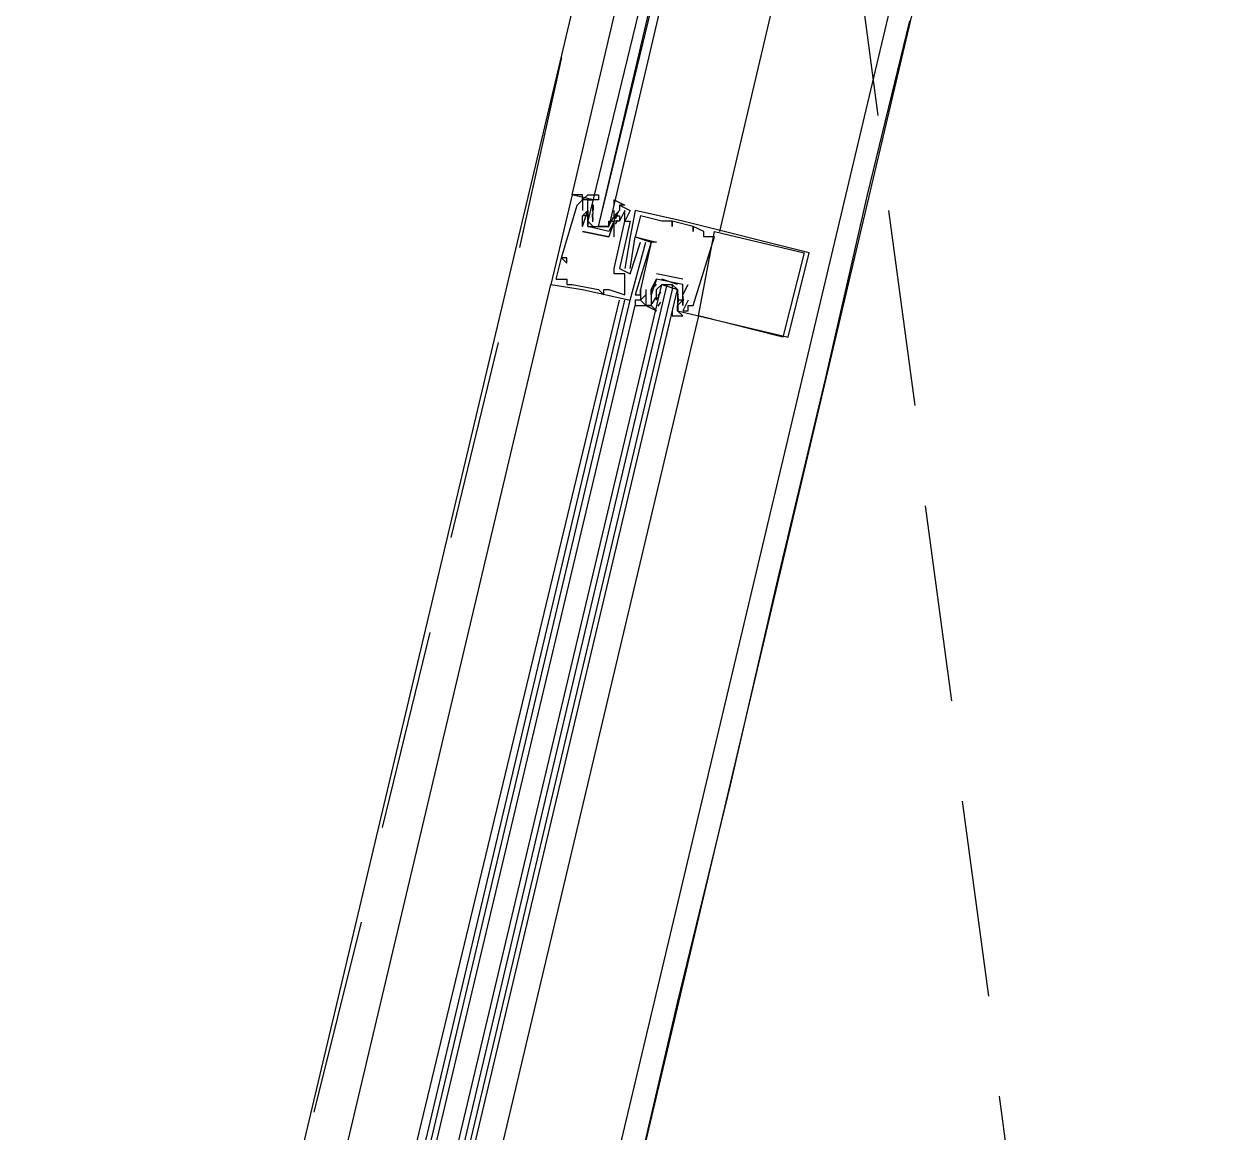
# Model space of a CAD drawing. Header units: feet. Extents: x -84 to 198, y -22 to 181.
# Drawn here: x 132.253 to 135.267, y 100.02 to 102.823 of the extents above; entities that cross this region are included whole.
import ezdxf

# ---------------------------------------------------------------- set-up
doc = ezdxf.new("R2010")
doc.units = ezdxf.units.FT
doc.layers.add('A-LINEA', color=7, linetype='CONTINUOUS')

msp = doc.modelspace()

# ---------------------------------------------------------------- linework, layer by layer
at = {"layer": 'A-LINEA'}
for p, q in [((135.2667, 106.0978), (132.2533, 93.3378)), ((134.3733, 105.9511), (132.6, 98.4711)), ((135.1333, 105.7644), (133.36, 98.2978)), ((135.1333, 105.7644), (133.36, 98.2978)), ((134.3467, 103.0978), (134.4133, 102.5911)), ((133.6133, 102.7378), (133.5067, 102.2578)), ((133.6133, 102.7378), (133.5067, 102.2578)), ((133.64, 102.3911), (133.64, 102.3911)), ((133.6667, 102.3778), (133.6667, 102.3778)), ((133.68, 102.3778), (133.68, 102.3778)), ((133.6926, 102.3493), (133.6923, 102.3676)), ((133.6933, 102.3778), (133.6933, 102.3778)), ((133.6533, 102.3644), (133.6533, 102.3644)), ((133.6667, 102.3511), (133.6667, 102.3511)), ((133.6667, 102.3378), (133.6667, 102.3378)), ((133.6667, 102.3378), (133.6667, 102.3378)), ((133.68, 102.3511), (133.68, 102.3511)), ((133.68, 102.3511), (133.68, 102.3511)), ((133.68, 102.3378), (133.68, 102.3378)), ((133.6925, 102.3222), (133.6919, 102.3425)), ((133.6932, 102.3413), (133.6922, 102.3532)), ((133.6932, 102.328), (133.6922, 102.3398)), ((133.6933, 102.3644), (133.6933, 102.3644)), ((133.6933, 102.3644), (133.6933, 102.3511)), ((133.6933, 102.3511), (133.6933, 102.3511)), ((133.7333, 102.3378), (133.7333, 102.3378)), ((133.7467, 102.3511), (133.7467, 102.3511)), ((133.7467, 102.3378), (133.7467, 102.3511)), ((133.7467, 102.3378), (133.7467, 102.3378)), ((133.757, 102.347), (133.7485, 102.3308)), ((133.7552, 102.34), (133.7489, 102.3299)), ((133.76, 102.3644), (133.76, 102.3644)), ((133.76, 102.3378), (133.76, 102.3378)), ((133.7733, 102.3511), (133.7733, 102.3511)), ((133.7867, 102.3511), (133.7867, 102.3511)), ((133.8, 102.3511), (133.8, 102.3511)), ((133.8133, 102.3378), (133.8133, 102.3378)), ((134.44, 102.3511), (134.5067, 101.8578)), ((133.6667, 102.3111), (133.6667, 102.3111)), ((133.6667, 102.3111), (133.6667, 102.3111)), ((133.6933, 102.3244), (133.6933, 102.3244)), ((133.7067, 102.3111), (133.7067, 102.3111)), ((133.7333, 102.3244), (133.7333, 102.3244)), ((133.7333, 102.3111), (133.7333, 102.3111)), ((133.7447, 102.335), (133.735, 102.317)), ((133.7467, 102.2844), (133.7467, 102.3244)), ((133.7467, 102.3244), (133.7467, 102.3244)), ((133.7467, 102.3244), (133.7467, 102.3244)), ((133.7552, 102.3267), (133.7489, 102.3165)), ((133.76, 102.3244), (133.76, 102.3244)), ((133.76, 102.3244), (133.76, 102.3244)), ((133.7733, 102.3244), (133.7733, 102.3244)), ((133.7733, 102.3244), (133.7733, 102.3244)), ((133.7867, 102.3244), (133.7867, 102.3244)), ((133.8667, 102.3244), (133.8667, 102.3244)), ((133.88, 102.3244), (133.88, 102.3244)), ((133.8933, 102.3244), (133.8933, 102.3244)), ((133.8933, 102.3244), (133.8933, 102.3244)), ((133.8933, 102.3111), (133.8933, 102.3111)), ((133.92, 102.3244), (133.92, 102.3244)), ((133.9467, 102.3111), (133.9467, 102.3111)), ((133.9467, 102.3111), (133.9467, 102.3111)), ((133.6667, 102.2978), (133.7333, 102.2844)), ((133.7333, 102.2844), (133.6667, 102.2978)), ((133.6667, 102.2978), (133.6667, 102.2978)), ((133.6667, 102.2978), (133.6667, 102.2978)), ((133.7333, 102.2978), (133.7333, 102.2978)), ((133.7333, 102.2978), (133.7333, 102.2978)), ((133.7333, 102.2844), (133.7333, 102.2844)), ((133.7333, 102.2844), (133.7333, 102.2844)), ((133.7467, 102.2844), (133.7467, 102.2844)), ((133.7867, 102.2844), (133.7867, 102.2844)), ((133.8, 102.2844), (133.8, 102.2844)), ((133.8, 102.2844), (133.8, 102.2844)), ((133.9467, 102.2978), (133.9467, 102.2978)), ((133.9733, 102.2978), (133.9733, 102.2978)), ((133.9733, 102.2844), (133.9733, 102.2844)), ((134, 102.2978), (134, 102.2978)), ((134, 102.2844), (134, 102.2844)), ((133.8133, 102.2711), (133.8133, 102.2711)), ((133.8267, 102.2711), (133.8267, 102.2711)), ((133.84, 102.2711), (133.84, 102.2711)), ((133.84, 102.2711), (133.84, 102.2711)), ((133.8533, 102.2711), (133.8533, 102.2711)), ((133.6133, 102.2311), (133.6133, 102.2311)), ((133.6133, 102.2311), (133.6133, 102.2311)), ((133.6267, 102.2311), (133.6267, 102.2311)), ((133.6267, 102.2178), (133.6267, 102.2178)), ((134.2267, 102.2444), (134.2267, 102.2444)), ((134.24, 102.2444), (134.24, 102.2444)), ((133.7467, 102.2044), (133.7467, 102.2044)), ((133.7467, 102.1911), (133.7467, 102.1911)), ((133.76, 102.2044), (133.76, 102.2044)), ((133.7733, 102.2044), (133.7733, 102.2044)), ((133.7733, 102.1911), (133.7733, 102.1911)), ((133.7867, 102.2044), (133.7867, 102.2044)), ((133.7867, 102.1911), (133.7867, 102.1911)), ((133.92, 102.1778), (133.8533, 102.1911)), ((133.8533, 102.1911), (133.8533, 102.1911)), ((132.8, 98.8444), (133.5867, 102.1644)), ((133.5867, 102.1644), (133.5867, 102.1644)), ((133.6, 102.1778), (133.6, 102.1778)), ((133.6133, 102.1778), (133.6133, 102.1778)), ((133.6267, 102.1778), (133.6267, 102.1778)), ((133.6267, 102.1644), (133.6267, 102.1644)), ((133.64, 102.1644), (133.64, 102.1644)), ((133.8533, 102.1778), (133.8533, 102.1778)), ((133.8533, 102.1778), (133.8533, 102.1778)), ((133.9067, 102.1644), (133.8667, 102.1778)), ((133.8667, 102.1644), (133.8667, 102.1644)), ((133.88, 102.1644), (133.8933, 102.1644)), ((133.92, 102.1778), (133.92, 102.1778)), ((133.92, 102.1644), (133.92, 102.1644)), ((133.92, 102.1378), (133.9333, 102.1644)), ((133.92, 102.1644), (133.92, 102.1644)), ((133.9333, 102.1644), (133.9333, 102.1644)), ((132.96, 98.8044), (133.76, 102.1244)), ((132.9867, 98.8044), (133.7733, 102.1244)), ((133, 98.8044), (133.7867, 102.1244)), ((133.6667, 102.1511), (133.6667, 102.1511)), ((133.7067, 102.1511), (133.7067, 102.1511)), ((133.72, 102.1511), (133.72, 102.1511)), ((133.72, 102.1378), (133.72, 102.1378)), ((133.7333, 102.1511), (133.7333, 102.1511)), ((133.7733, 102.1378), (133.7733, 102.1378)), ((133.7867, 102.1244), (133.7867, 102.1244)), ((133.8, 102.1378), (133.8, 102.1378)), ((133.8, 102.1244), (133.8, 102.1244)), ((133.8133, 102.1511), (133.8133, 102.1511)), ((133.8133, 102.1511), (133.8133, 102.1511)), ((133.8133, 102.1378), (133.8133, 102.1378)), ((133.8133, 102.1378), (133.8133, 102.1378)), ((133.8133, 102.1244), (133.8133, 102.1244)), ((133.8133, 102.1244), (133.8133, 102.1244)), ((133.8267, 102.1511), (133.8267, 102.1511)), ((133.8267, 102.1378), (133.8267, 102.1378)), ((133.84, 102.1511), (133.84, 102.1511)), ((133.84, 102.1511), (133.84, 102.1511)), ((133.84, 102.1378), (133.84, 102.1378)), ((133.84, 102.1378), (133.84, 102.1378)), ((133.84, 102.1244), (133.84, 102.1244)), ((133.843, 102.1152), (133.8515, 102.1314)), ((133.8533, 102.1511), (133.8533, 102.1511)), ((133.8533, 102.1244), (133.8533, 102.1378)), ((133.8533, 102.1244), (133.8533, 102.1244)), ((133.8553, 102.1272), (133.8649, 102.1452)), ((133.8582, 102.1355), (133.8644, 102.1457)), ((133.9067, 102.1511), (133.9067, 102.1511)), ((133.9067, 102.1378), (133.9067, 102.1378)), ((133.9067, 102.1244), (133.9067, 102.1244)), ((133.9067, 102.1244), (133.9067, 102.1111)), ((133.9067, 102.1244), (133.9067, 102.1244)), ((133.9075, 102.1401), (133.9081, 102.1197)), ((133.92, 102.1378), (133.92, 102.1378)), ((133.92, 102.1244), (133.92, 102.1244)), ((133.92, 102.1244), (133.92, 102.1244)), ((133.92, 102.1244), (133.92, 102.1244)), ((133.9201, 102.1343), (133.9212, 102.1224)), ((133.9333, 102.1244), (133.9333, 102.1244)), ((133.0133, 98.8044), (133.8, 102.1111)), ((133.8, 102.1111), (133.8, 102.1111)), ((133.8, 102.1111), (133.8, 102.1111)), ((133.8, 102.1111), (133.8, 102.1111)), ((133.8, 102.1111), (133.8, 102.1111)), ((133.8267, 102.1111), (133.8267, 102.1111)), ((133.84, 102.1111), (133.84, 102.1111)), ((133.8533, 102.1111), (133.8533, 102.1111)), ((133.8582, 102.1089), (133.8644, 102.119)), ((133.9067, 102.1111), (133.9067, 102.1111)), ((133.9067, 102.0978), (133.9067, 102.0978)), ((133.9068, 102.1076), (133.9078, 102.0957)), ((133.9074, 102.1129), (133.9077, 102.0946)), ((133.92, 102.1111), (133.92, 102.1111)), ((133.92, 102.0978), (133.92, 102.0978)), ((133.9333, 102.1111), (133.9333, 102.1111)), ((133.9333, 102.0978), (133.9333, 102.0978)), ((133.9467, 102.1111), (133.9467, 102.1111)), ((133.96, 102.0844), (133.1733, 98.7644)), ((133.96, 102.0844), (133.96, 102.0844)), ((133.4533, 102.0178), (133.3333, 101.5244)), ((133.4533, 102.0178), (133.3333, 101.5244)), ((134.1733, 102.0311), (134.1733, 102.0311)), ((134.1867, 102.0311), (134.1867, 102.0311)), ((134.5333, 101.6044), (134.6, 101.1111)), ((133.28, 101.2844), (133.16, 100.7911)), ((133.28, 101.2844), (133.16, 100.7911)), ((134.6267, 100.8578), (134.6933, 100.3644)), ((133.1067, 100.5511), (132.9867, 100.0711)), ((133.1067, 100.5511), (132.9867, 100.0711)), ((134.72, 100.1111), (134.7867, 99.6178))]:
    msp.add_line(p, q, dxfattribs=at)
for points in [[(134.8533, 105.8444), (134.4267, 104.0578), (134.0133, 102.2978)], [(134.8533, 105.8444), (134.4267, 104.0578), (134.0133, 102.2978)], [(133.6667, 102.3778), (133.6667, 102.3911), (133.64, 102.3911), (134.0533, 104.1511)], [(134.12, 104.1378), (133.68, 102.3244), (133.6933, 102.3111), (133.7067, 102.3111), (134.1333, 104.1244)], [(134.16, 104.1244), (133.7333, 102.3111), (133.72, 102.3111), (133.7067, 102.3111), (134.1467, 104.1244)], [(134.4933, 102.8311), (134.3867, 102.3911), (134.28, 101.9244), (134.16, 101.4178), (134.04, 100.8978), (133.9067, 100.3511), (133.7733, 99.7778), (133.6267, 99.1644), (133.48, 98.5378), (133.32, 97.8711), (133.16, 97.1911)], [(133.64, 102.3911), (133.5867, 102.1644), (133.6667, 102.1511), (133.7867, 102.1244), (133.8267, 102.2711)], [(133.6, 102.1778), (133.6133, 102.2311), (133.6267, 102.2178), (133.6267, 102.2311), (133.6133, 102.2311), (133.6533, 102.3644), (133.6667, 102.3778), (133.6667, 102.3511)], [(133.68, 102.3778), (133.6933, 102.3778), (133.64, 102.3911)], [(133.6667, 102.3778), (133.6667, 102.3911), (133.64, 102.3911)], [(133.6667, 102.3778), (133.6667, 102.3911), (133.64, 102.3911)], [(133.7333, 102.2978), (133.68, 102.3111), (133.68, 102.3378), (133.68, 102.3511), (133.68, 102.3644), (133.68, 102.3778), (133.6933, 102.3778), (133.6667, 102.3778), (133.68, 102.3911), (133.7067, 102.3911), (133.7067, 102.3778), (133.6933, 102.3778)], [(133.7467, 102.3644), (133.7467, 102.3778), (133.7733, 102.3644), (133.76, 102.3644), (133.76, 102.3511), (133.7467, 102.3378), (133.7467, 102.3244), (133.7333, 102.2978)], [(133.6, 102.1778), (133.6133, 102.1778), (133.6267, 102.1778), (133.6267, 102.1644), (133.64, 102.1644), (133.7067, 102.1511), (133.72, 102.1378), (133.72, 102.1511), (133.7333, 102.1511), (133.7733, 102.1378), (133.7733, 102.1911), (133.7467, 102.1911), (133.7467, 102.2044), (133.7733, 102.3244), (133.7733, 102.3244), (133.7733, 102.3511), (133.76, 102.3244), (133.76, 102.3244)], [(133.6667, 102.3111), (133.68, 102.3511), (133.68, 102.3378), (133.6667, 102.3378), (133.68, 102.3511)], [(133.6667, 102.3111), (133.6667, 102.3111), (133.6667, 102.3378), (133.6667, 102.3378)], [(133.68, 102.3378), (133.68, 102.3111), (133.7333, 102.3111), (133.7333, 102.3244), (133.7467, 102.3244)], [(133.7467, 102.3378), (133.76, 102.3378), (133.76, 102.3244), (133.7467, 102.3244), (133.7333, 102.2844)], [(133.76, 102.3644), (133.7867, 102.3511), (133.7733, 102.3244), (133.7867, 102.3244), (133.76, 102.2044), (133.7867, 102.1911), (133.8133, 102.2711), (133.8133, 102.2711)], [(133.9067, 102.0978), (134.1867, 102.0311), (134.24, 102.2444), (133.92, 102.3244), (133.8, 102.3511), (133.7867, 102.2844), (133.7733, 102.2044)], [(133.9333, 102.1244), (133.92, 102.0978), (133.9333, 102.0978), (133.9333, 102.1111), (133.9467, 102.1111), (134, 102.2844), (133.9733, 102.2844), (133.9733, 102.2978), (133.9467, 102.3111), (133.9467, 102.2978), (133.9467, 102.3111), (133.8933, 102.3244), (133.8933, 102.3111), (133.8933, 102.3244), (133.88, 102.3244), (133.8667, 102.3244), (133.8133, 102.3378), (133.8, 102.2844), (133.8533, 102.2711), (133.84, 102.2711), (133.8133, 102.1511), (133.8133, 102.1511)], [(133.7867, 102.2044), (133.8, 102.2844), (133.84, 102.2711), (133.8, 102.1378), (133.8133, 102.1378), (133.8133, 102.1511), (133.8133, 102.1378), (133.8133, 102.1244), (133.8, 102.1244), (133.8, 102.1111), (133.84, 102.1111)], [(134.2267, 102.2444), (134.1733, 102.0311), (133.96, 102.0844), (134, 102.2978), (134.2267, 102.2444)], [(133.0667, 98.7911), (133.8667, 102.1644), (133.88, 102.1644), (133.08, 98.7778)], [(133.1067, 98.7778), (133.9067, 102.1511), (133.8933, 102.1644), (133.8933, 102.1511), (133.0933, 98.7778)], [(133.8533, 102.1644), (133.84, 102.1511), (133.84, 102.1378), (133.84, 102.1244), (133.84, 102.1111), (133.8267, 102.1111), (133.8533, 102.0978), (133.84, 102.1111)], [(133.84, 102.1511), (133.84, 102.1511), (133.8533, 102.1778), (133.8533, 102.1778)], [(133.92, 102.1244), (133.92, 102.1644), (133.8533, 102.1778), (133.84, 102.1378), (133.84, 102.1511), (133.84, 102.1378), (133.84, 102.1244), (133.84, 102.1244)], [(133.8533, 102.1378), (133.8533, 102.1511), (133.8667, 102.1644), (133.9067, 102.1511), (133.9067, 102.1378), (133.9067, 102.1244)], [(133.8267, 102.1511), (133.8267, 102.1111), (133.8133, 102.1244), (133.8267, 102.1378)], [(133.8933, 102.0978), (133.8933, 102.0844), (133.92, 102.0844), (133.9067, 102.0978), (133.9067, 102.1111), (133.92, 102.1244), (133.92, 102.1378), (133.92, 102.1511)], [(133.92, 102.1244), (133.92, 102.1111), (133.92, 102.1244), (133.9067, 102.1244), (133.9067, 102.1111), (133.9067, 102.1111)], [(133.8, 102.1111), (133.8133, 102.1111), (133.8133, 102.1111)], [(133.8, 102.1111), (133.8133, 102.1111), (133.8133, 102.1111)], [(133.8, 102.1111), (133.8133, 102.1111), (133.8133, 102.1111)]]:
    msp.add_lwpolyline(points, dxfattribs=at)

doc.saveas('drawing.dxf')
